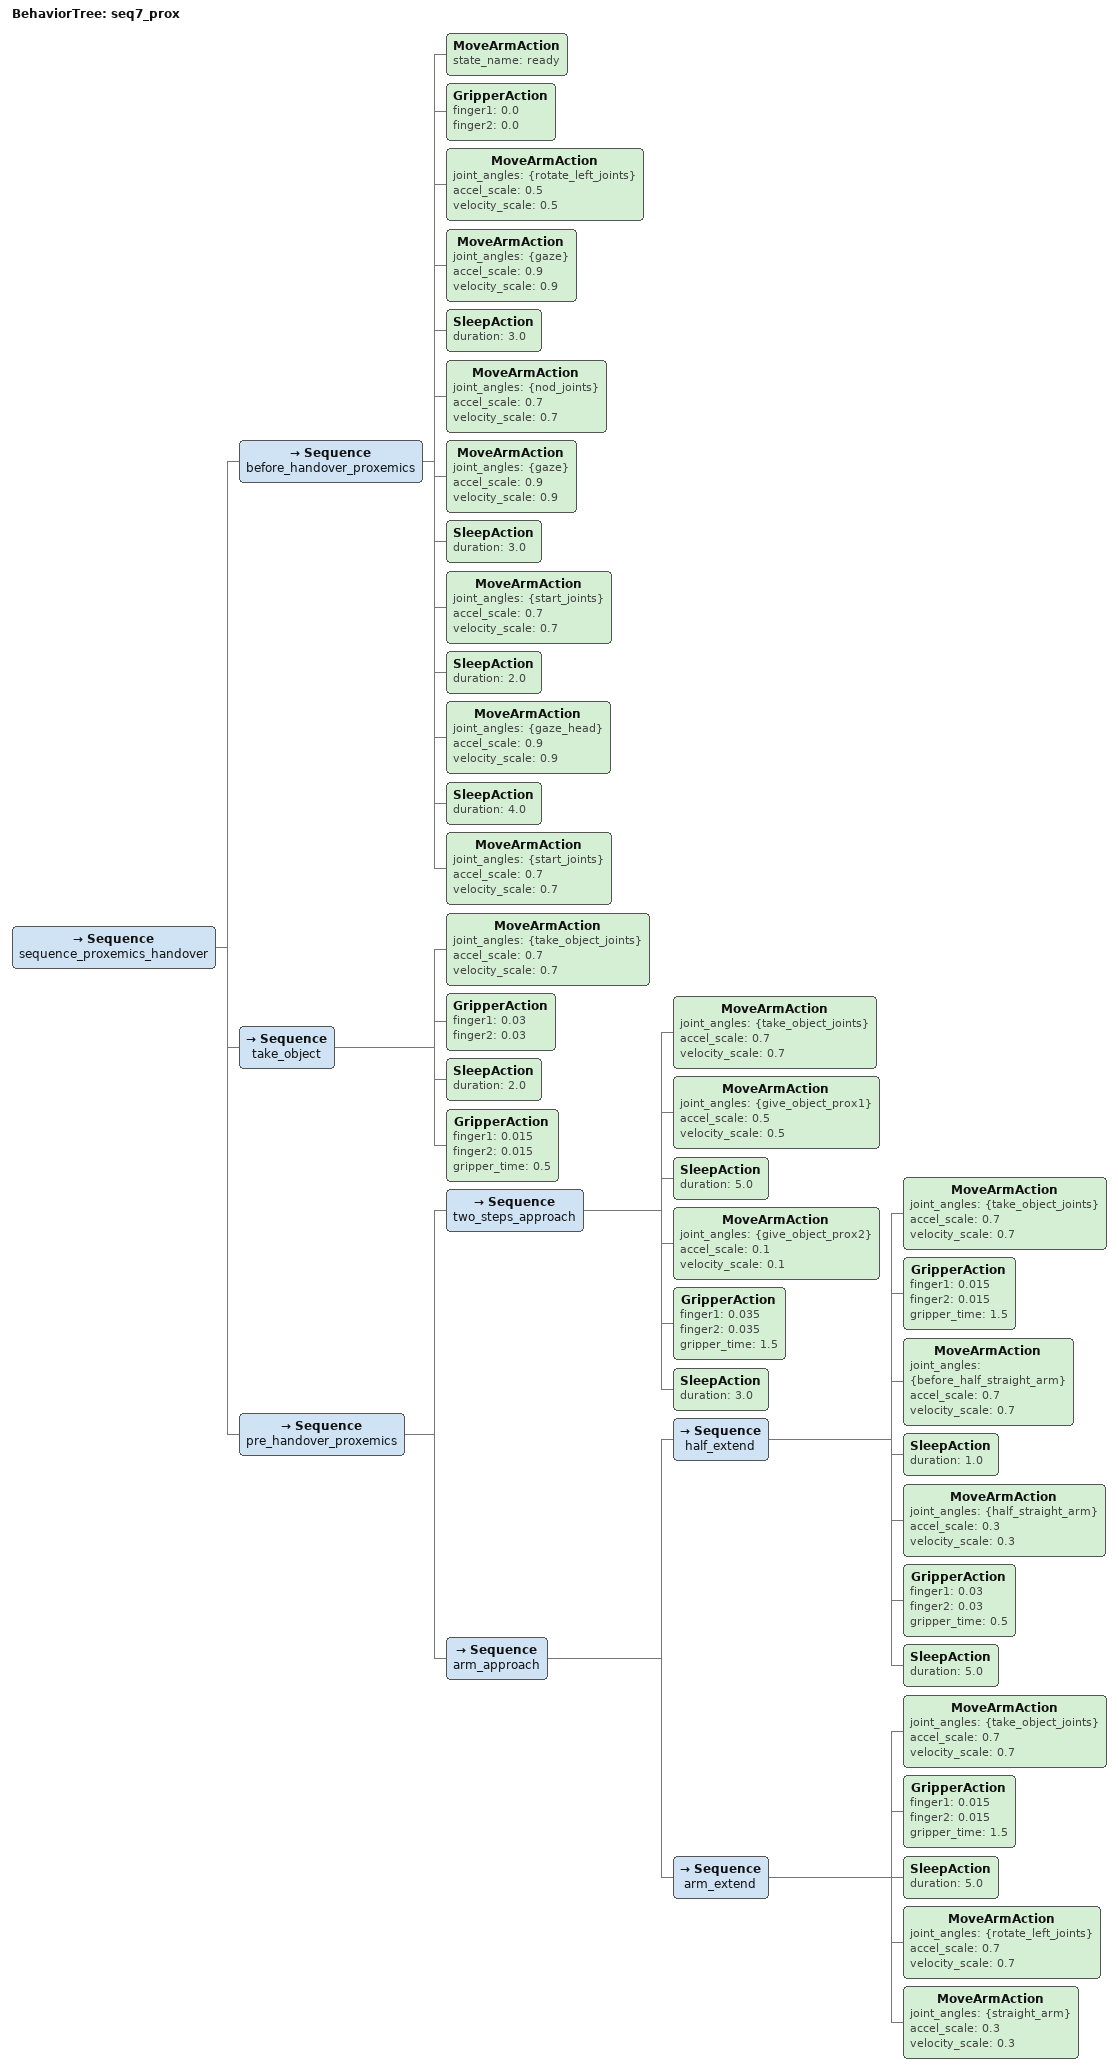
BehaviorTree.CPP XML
<!-- Jede Proxemics Bewegung eines Handover aufgeteilt in davor-während-danach -->

<root main_tree_to_execute="seq7_prox">
  <BehaviorTree ID="seq7_prox">
    <Sequence name="sequence_proxemics_handover">

      <Sequence name="before_handover_proxemics">
        <MoveArmAction state_name="ready"/>
        <GripperAction finger1="0.0" finger2="0.0"/>
        <MoveArmAction joint_angles="{rotate_left_joints}" accel_scale="0.5" velocity_scale="0.5"/>
        <MoveArmAction joint_angles="{gaze}" accel_scale="0.9" velocity_scale="0.9"/>
        <SleepAction duration="3.0"/>  <!-- 3 Sekunden warten -->
        <MoveArmAction joint_angles="{nod_joints}" accel_scale="0.7" velocity_scale="0.7"/>
        <MoveArmAction joint_angles="{gaze}" accel_scale="0.9" velocity_scale="0.9"/>
        <SleepAction duration="3.0"/>  <!-- 3 Sekunden warten -->
        <MoveArmAction joint_angles="{start_joints}" accel_scale="0.7" velocity_scale="0.7"/>
        <SleepAction duration="2.0"/>
        <MoveArmAction joint_angles="{gaze_head}" accel_scale="0.9" velocity_scale="0.9"/>
        <SleepAction duration="4.0"/>
        <MoveArmAction joint_angles="{start_joints}" accel_scale="0.7" velocity_scale="0.7"/>
      </Sequence>

      <Sequence name="take_object">
        <MoveArmAction joint_angles="{take_object_joints}" accel_scale="0.7" velocity_scale="0.7"/>
        <GripperAction finger1="0.03" finger2="0.03"/>
        <SleepAction duration="2.0"/>
        <GripperAction finger1="0.015" finger2="0.015" gripper_time="0.5"/> <!-- Objekt greifen -->
      </Sequence>

      <Sequence name="pre_handover_proxemics">
        <Sequence name="two_steps_approach">
          <MoveArmAction joint_angles="{take_object_joints}" accel_scale="0.7" velocity_scale="0.7"/>
          <MoveArmAction joint_angles="{give_object_prox1}" accel_scale="0.5" velocity_scale="0.5"/>
          <SleepAction duration="5.0"/> <!-- Wait until human gaze is detected-->
          <MoveArmAction joint_angles="{give_object_prox2}" accel_scale="0.1" velocity_scale="0.1"/> <!--Move to Human-->
          <GripperAction finger1="0.035" finger2="0.035" gripper_time="1.5"/> <!-- Objekt loslassen -->
          <SleepAction duration="3.0"/>  <!-- 3 Sekunden warten -->
        </Sequence>
        <Sequence name="arm_approach">
          <Sequence name="half_extend">
            <MoveArmAction joint_angles="{take_object_joints}" accel_scale="0.7" velocity_scale="0.7"/>
            <GripperAction finger1="0.015" finger2="0.015" gripper_time="1.5"/> <!-- Objekt loslassen -->
            <MoveArmAction joint_angles="{before_half_straight_arm}" accel_scale="0.7" velocity_scale="0.7"/>
            <SleepAction duration="1.0"/>
            <MoveArmAction joint_angles="{half_straight_arm}" accel_scale="0.3" velocity_scale="0.3"/>
            <GripperAction finger1="0.03" finger2="0.03" gripper_time="0.5"/> <!-- Release Object -->
            <SleepAction duration="5.0"/>
          </Sequence>
          <Sequence name="arm_extend">
            <MoveArmAction joint_angles="{take_object_joints}" accel_scale="0.7" velocity_scale="0.7"/>
            <GripperAction finger1="0.015" finger2="0.015" gripper_time="1.5"/> <!-- Objekt loslassen -->
            <SleepAction duration="5.0"/>
            <MoveArmAction joint_angles="{rotate_left_joints}" accel_scale="0.7" velocity_scale="0.7"/>
            <MoveArmAction joint_angles="{straight_arm}" accel_scale="0.3" velocity_scale="0.3"/>
          </Sequence>
        </Sequence>
      </Sequence>

    </Sequence>
  </BehaviorTree>
</root>
